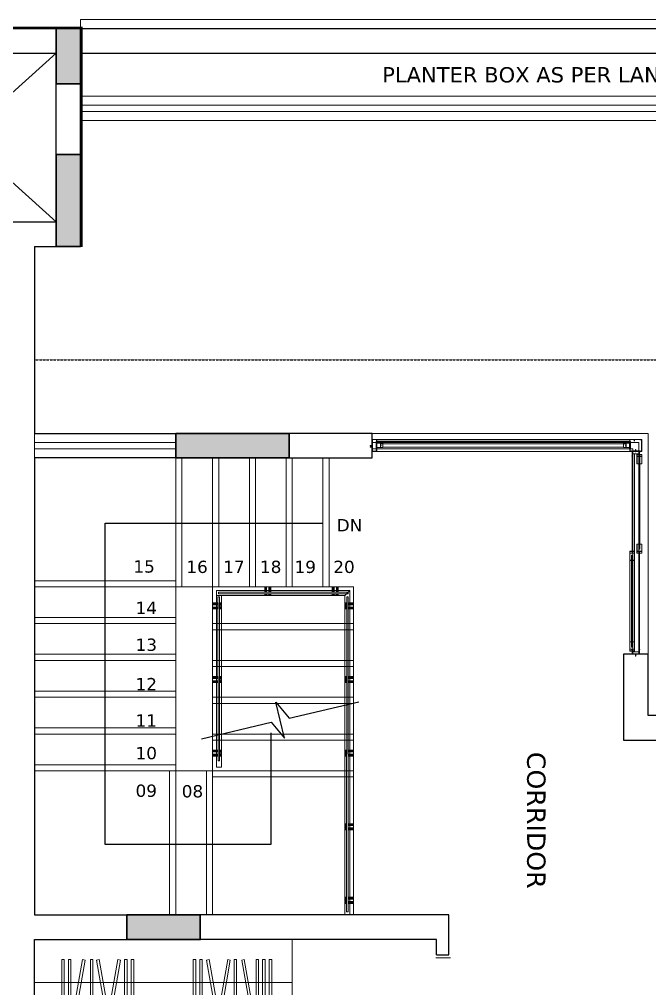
# Model space of a CAD drawing. Header units: millimetres. Extents: x -30632 to 770158, y -190968 to 78143.
# Drawn here: x 53329 to 58466, y -51462 to -43562 of the extents above; entities that cross this region are included whole.
import ezdxf

# ---------------------------------------------------------------- set-up
doc = ezdxf.new("R2010")
doc.units = ezdxf.units.MM
doc.linetypes.add('Hidden', pattern=[3, 2, -1])
doc.layers.get('0').update_dxf_attribs({"color": 8})
for name, color, linetype, lineweight in [('$0$A-ELEV-0.05', 8, 'Continuous', 5), ('A-ANINI-ROOM TEXT', 8, 'Continuous', 9), ('A-ANNO-DIMS', 3, 'Continuous', 9), ('A-ANNO-SYMB', 8, 'Continuous', 25), ('A-ANNO-TEXT', 8, 'Continuous', 9), ('A-CUT-BELW', 8, 'Continuous', 15), ('A-DOOR', 8, 'Continuous', 13), ('A-ELEV-0.2', 8, 'Continuous', 25), ('A-FLOR-OTLN-HIDN', 8, 'Hidden', 30), ('A-FURN', 52, 'Continuous', 9), ('A-GLAS', 8, 'Continuous', 18), ('A-GLAZ', 8, 'Continuous', 13), ('A-GLAZ-FRAM', 8, 'Continuous', 13), ('A-GLAZ-FRAM-1', 8, 'Continuous', 5), ('A-HTCH', 8, 'Continuous', 9), ('A-METL', 8, 'Continuous', 15), ('A-RAIL', 8, 'Continuous', 9), ('A-STRS', 8, 'Continuous', 13), ('A-STRU-CONC', 8, 'Continuous', 35), ('A-STRU-CONC-HATH', 8, 'Continuous', 9), ('A-WALL', 8, 'Continuous', 30), ('A-WALL-BRCK', 8, 'Continuous', 30), ('A-WALL-PARP', 8, 'Continuous', 15), ('A-XREF', 8, 'Continuous', 13)]:
    doc.layers.add(name, color=color, linetype=linetype, lineweight=lineweight)
doc.layers.add('A-FNSH-STONE', color=8, linetype='Continuous')
doc.styles.get("Standard").update_dxf_attribs({"font": 'verdana.ttf'})

# ---------------------------------------------------------------- blocks, each defined once
blk = doc.blocks.new('*U33')
blk.add_line((25, 105), (25, -15))
blk = doc.blocks.new('EXPSCREW')
h = blk.add_hatch()
h.set_pattern_fill('ANSI31', color=256, scale=0.2, style=0)
h.set_pattern_definition([(45, (0, 0), (-0.01767767, 0.01767767), [])])
h.paths.add_polyline_path([(-0.8, 0.2), (-0.8, 0.2), (-0.8, 0.2), (-0.9, 0.2), (-0.9, 0.2), (-1, 0.2), (-1, 0.2), (-1.1, 0.2), (-1.1, 0.2), (-1.2, 0.2), (-1.2, 0.2), (-1.3, 0.2), (-1.3, 0.2), (-1.4, 0.2), (-1.4, 0.2), (-1.5, 0.2), (-1.5, 0.2), (-1.6, 0.2), (-1.6, 0.2), (-1.7, 0.2), (-1.7, 0.2), (-1.8, 0.2), (-1.8, 0.2), (-1.9, 0.2), (-1.9, 0.2), (-2, 0.2), (-2, 0.2), (-2.1, 0.2), (-2.1, 0.2), (-2.2, 0.2), (-2.2, 0.2), (-2.3, 0.2), (-2.3, 0.2), (-2.3, 0.2), (-2.3, 0.2), (-2.4, 0.2), (-2.4, 0.2), (-2.5, 0.2), (-2.5, 0.1), (-2.1, 0.1), (-2.1, 0.1), (-2.1, 0.1), (-2.1, 0.1), (-2.1, 0.1), (-2, 0.1), (-2, 0.1), (-2, 0.2), (-2, 0.1), (-1.9, 0.1), (-1.9, 0.2), (-1.9, 0.1), (-1.8, 0.1), (-1.8, 0.2), (-1.8, 0.1), (-1.8, 0.1), (-1.7, 0.2), (-1.7, 0.1), (-1.7, 0.1), (-1.7, 0.2), (-1.6, 0.1), (-1.6, 0.1), (-1.6, 0.2), (-1.6, 0.1), (-1.5, 0.1), (-1.5, 0.2), (-1.5, 0.1), (-1.4, 0.1), (-1.4, 0.2), (-1.4, 0.1), (-1.4, 0.1), (-1.3, 0.2), (-1.3, 0.1), (-1.3, 0.1), (-1.3, 0.2), (-1.2, 0.1), (-1.2, 0.1), (-1.2, 0.2), (-1.2, 0.1), (-1.1, 0.1), (-1.1, 0.2), (-1.1, 0.1), (-1, 0.1), (-1, 0.2), (-1, 0.1), (-0.9, 0.1), (-0.9, 0.1), (-0.9, 0.1), (-0.8, 0.1), (-0.8, 0.1), (-0.8, 0.1)])
h.paths.add_polyline_path([(-0.8, -0.1), (-0.8, -0.1), (-0.8, -0.1), (-0.9, -0.1), (-0.9, -0.1), (-0.9, -0.1), (-1, -0.1), (-1, -0.2), (-1, -0.1), (-1.1, -0.1), (-1.1, -0.2), (-1.1, -0.1), (-1.1, -0.1), (-1.1, -0.2), (-1.2, -0.1), (-1.2, -0.1), (-1.2, -0.2), (-1.2, -0.1), (-1.3, -0.1), (-1.3, -0.2), (-1.3, -0.1), (-1.4, -0.1), (-1.4, -0.2), (-1.4, -0.1), (-1.5, -0.1), (-1.5, -0.2), (-1.5, -0.1), (-1.5, -0.1), (-1.6, -0.2), (-1.6, -0.1), (-1.6, -0.1), (-1.6, -0.2), (-1.6, -0.1), (-1.7, -0.1), (-1.7, -0.2), (-1.7, -0.1), (-1.8, -0.1), (-1.8, -0.2), (-1.8, -0.1), (-1.9, -0.1), (-1.9, -0.2), (-1.9, -0.1), (-1.9, -0.1), (-2, -0.2), (-2, -0.1), (-2, -0.1), (-2, -0.2), (-2.1, -0.1), (-2.1, -0.1), (-2.1, -0.1), (-2.1, -0.1), (-2.5, -0.1), (-2.5, -0.2), (-2.4, -0.2), (-2.4, -0.2), (-2.3, -0.2), (-2.3, -0.2), (-2.3, -0.2), (-2.3, -0.2), (-2.2, -0.2), (-2.2, -0.2), (-2.1, -0.2), (-2.1, -0.2), (-2, -0.2), (-2, -0.2), (-1.9, -0.2), (-1.9, -0.2), (-1.8, -0.2), (-1.8, -0.2), (-1.7, -0.2), (-1.7, -0.2), (-1.6, -0.2), (-1.6, -0.2), (-1.5, -0.2), (-1.5, -0.2), (-1.4, -0.2), (-1.4, -0.2), (-1.3, -0.2), (-1.3, -0.2), (-1.2, -0.2), (-1.2, -0.2), (-1.1, -0.2), (-1.1, -0.2), (-1, -0.2), (-1, -0.2), (-0.9, -0.2), (-0.9, -0.2), (-0.8, -0.2), (-0.8, -0.2), (-0.8, -0.2)])
h.paths.add_polyline_path([(-0.8, 0.2), (-0.7, 0.2), (-0.7, 0.2), (-0.6, 0.2), (-0.6, 0.2), (-0.5, 0.2), (-0.5, 0.2), (-0.4, 0.2), (-0.4, 0.2), (-0.3, 0.2), (-0.3, 0.1), (-0.8, 0.1)])
h.paths.add_polyline_path([(-0.8, -0.2), (-0.7, -0.2), (-0.7, -0.2), (-0.6, -0.2), (-0.6, -0.2), (-0.5, -0.2), (-0.5, -0.2), (-0.4, -0.2), (-0.4, -0.2), (-0.3, -0.2), (-0.3, -0.1), (-0.8, -0.1)])
for p, q in [((-2.5, 0.2), (-2.5, -0.2)), ((-2.5, 0.2), (-2.4, 0.2)), ((-2.1, 0.1), (-2.5, 0.1)), ((-2.3, 0.2), (-2.4, 0.2)), ((-2.4, 0.2), (-2.4, 0.2)), ((-2.2, 0.2), (-2.3, 0.2)), ((-2.3, 0.2), (-2.3, 0.2)), ((-2.3, 0.2), (-2.3, 0.2)), ((-2.3, 0.2), (-2.3, 0.2)), ((-2.1, 0.2), (-2.2, 0.2)), ((-2.2, 0.2), (-2.2, 0.2)), ((-2, 0.2), (-2.1, 0.2)), ((-2.1, 0.2), (-2.1, 0.2)), ((-1.9, 0.2), (-2, 0.2)), ((-2, 0.2), (-2, 0.2)), ((-2, 0.1), (-2, 0.1)), ((-1.9, 0.1), (-2, 0.1)), ((-1.8, 0.2), (-1.9, 0.2)), ((-1.9, 0.2), (-1.9, 0.2)), ((-1.8, 0.1), (-1.9, 0.1)), ((-1.7, 0.2), (-1.8, 0.2)), ((-1.8, 0.2), (-1.8, 0.2)), ((-1.8, 0.1), (-1.8, 0.1)), ((-1.6, 0.2), (-1.7, 0.2)), ((-1.7, 0.2), (-1.7, 0.2)), ((-1.7, 0.1), (-1.7, 0.1)), ((-1.5, 0.2), (-1.6, 0.2)), ((-1.6, 0.2), (-1.6, 0.2)), ((-1.6, 0.1), (-1.6, 0.1)), ((-1.5, 0.1), (-1.6, 0.1)), ((-1.4, 0.2), (-1.5, 0.2)), ((-1.5, 0.2), (-1.5, 0.2)), ((-1.4, 0.1), (-1.5, 0.1)), ((-1.3, 0.2), (-1.4, 0.2)), ((-1.4, 0.2), (-1.4, 0.2)), ((-1.4, 0.1), (-1.4, 0.1)), ((-1.2, 0.2), (-1.3, 0.2)), ((-1.3, 0.2), (-1.3, 0.2)), ((-1.3, 0.1), (-1.3, 0.1)), ((-1.1, 0.2), (-1.2, 0.2)), ((-1.2, 0.2), (-1.2, 0.2)), ((-1.2, 0.1), (-1.2, 0.1)), ((-1.1, 0.1), (-1.2, 0.1)), ((-1, 0.2), (-1.1, 0.2)), ((-1.1, 0.2), (-1.1, 0.2)), ((-1, 0.1), (-1.1, 0.1)), ((-0.9, 0.2), (-1, 0.2)), ((-1, 0.2), (-1, 0.2)), ((-0.9, 0.1), (-1, 0.1)), ((-0.9, 0.2), (-0.9, 0.2)), ((-0.8, 0.2), (-0.9, 0.2)), ((-0.8, 0.1), (-0.9, 0.1)), ((-0.8, 0.2), (-0.8, 0.2)), ((-0.8, 0.2), (-0.8, 0.2)), ((-0.8, 0.2), (-0.8, 0.2)), ((-0.7, 0.2), (-0.8, 0.2)), ((-0.8, 0.2), (-0.8, 0.2)), ((-0.7, 0.2), (-0.7, 0.2)), ((-0.7, 0.2), (-0.6, 0.2)), ((-0.6, 0.2), (-0.6, 0.2)), ((-0.5, 0.2), (-0.6, 0.2)), ((-0.5, 0.2), (-0.5, 0.2)), ((-0.5, 0.2), (-0.4, 0.2)), ((-0.4, 0.2), (-0.4, 0.2)), ((-0.3, 0.2), (-0.4, 0.2)), ((-0.3, 0.2), (-0.3, 0.2)), ((-2.1, -0.1), (-2.5, -0.1)), ((-2.5, -0.2), (-2.4, -0.2)), ((-2.4, -0.2), (-2.4, -0.2)), ((-2.3, -0.2), (-2.4, -0.2)), ((-2.3, -0.2), (-2.3, -0.2)), ((-2.3, -0.2), (-2.3, -0.2)), ((-2.3, -0.2), (-2.3, -0.2)), ((-2.2, -0.2), (-2.3, -0.2)), ((-2.2, -0.2), (-2.2, -0.2)), ((-2.1, -0.2), (-2.2, -0.2)), ((-2.1, -0.2), (-2.1, -0.2)), ((-2, -0.2), (-2.1, -0.2)), ((-2, -0.1), (-2, -0.1)), ((-2, -0.2), (-2, -0.2)), ((-1.9, -0.2), (-2, -0.2)), ((-1.8, -0.1), (-1.9, -0.1)), ((-1.9, -0.1), (-1.9, -0.1)), ((-1.9, -0.2), (-1.9, -0.2)), ((-1.8, -0.2), (-1.9, -0.2)), ((-1.7, -0.1), (-1.8, -0.1)), ((-1.8, -0.2), (-1.8, -0.2)), ((-1.7, -0.2), (-1.8, -0.2)), ((-1.6, -0.1), (-1.7, -0.1)), ((-1.7, -0.2), (-1.7, -0.2)), ((-1.6, -0.2), (-1.7, -0.2)), ((-1.6, -0.1), (-1.6, -0.1)), ((-1.6, -0.2), (-1.6, -0.2)), ((-1.5, -0.2), (-1.6, -0.2)), ((-1.4, -0.1), (-1.5, -0.1)), ((-1.5, -0.1), (-1.5, -0.1)), ((-1.5, -0.2), (-1.5, -0.2)), ((-1.4, -0.2), (-1.5, -0.2)), ((-1.3, -0.1), (-1.4, -0.1)), ((-1.4, -0.2), (-1.4, -0.2)), ((-1.3, -0.2), (-1.4, -0.2)), ((-1.2, -0.1), (-1.3, -0.1)), ((-1.3, -0.2), (-1.3, -0.2)), ((-1.2, -0.2), (-1.3, -0.2)), ((-1.2, -0.1), (-1.2, -0.1)), ((-1.2, -0.2), (-1.2, -0.2)), ((-1.1, -0.2), (-1.2, -0.2)), ((-1, -0.1), (-1.1, -0.1)), ((-1.1, -0.1), (-1.1, -0.1)), ((-1.1, -0.2), (-1.1, -0.2)), ((-1, -0.2), (-1.1, -0.2)), ((-0.9, -0.1), (-1, -0.1)), ((-1, -0.2), (-1, -0.2)), ((-0.9, -0.2), (-1, -0.2)), ((-0.8, -0.1), (-0.9, -0.1)), ((-0.8, -0.2), (-0.9, -0.2)), ((-0.9, -0.2), (-0.9, -0.2)), ((-0.8, -0.2), (-0.8, -0.2)), ((-0.8, -0.2), (-0.8, -0.2)), ((-0.7, -0.2), (-0.8, -0.2)), ((-0.8, -0.2), (-0.8, -0.2)), ((-0.7, -0.2), (-0.7, -0.2)), ((-0.7, -0.2), (-0.6, -0.2)), ((-0.6, -0.2), (-0.6, -0.2)), ((-0.5, -0.2), (-0.6, -0.2)), ((-0.5, -0.2), (-0.5, -0.2)), ((-0.5, -0.2), (-0.4, -0.2)), ((-0.4, -0.2), (-0.4, -0.2)), ((-0.3, -0.2), (-0.4, -0.2)), ((-0.3, -0.2), (-0.3, -0.2))]:
    blk.add_line(p, q)
at = {"ltscale": 1.2}
for p, q in [((-2.3, 0), (-2.3, 0)), ((-2.3, 0), (-2.2, -0.1)), ((-2.2, 0.1), (-2.2, 0)), ((-2.2, 0.1), (-2.1, -0.1)), ((-2.1, 0.1), (-2.1, 0.1)), ((-2.1, 0.1), (-2.1, 0.1)), ((-2.1, 0.1), (-2, -0.2)), ((-2.1, 0.1), (-2, -0.2)), ((-2, 0.2), (-2, 0.1)), ((-2, 0.2), (-1.9, -0.2)), ((-1.9, 0.2), (-1.8, -0.2)), ((-1.9, 0.2), (-1.9, 0.1)), ((-0.9, 0.1), (-1.9, 0.1)), ((-1.8, 0.2), (-1.7, -0.2)), ((-1.8, 0.2), (-1.8, 0.1)), ((-1.7, 0.2), (-1.8, 0.1)), ((-1.7, 0.2), (-1.6, -0.2)), ((-1.7, 0.2), (-1.7, 0.1)), ((-1.7, 0.2), (-1.6, -0.2)), ((-1.6, 0.2), (-1.6, 0.1)), ((-1.6, 0.2), (-1.5, -0.2)), ((-1.5, 0.2), (-1.4, -0.2)), ((-1.5, 0.2), (-1.5, 0.1)), ((-1.4, 0.2), (-1.3, -0.2)), ((-1.4, 0.2), (-1.4, 0.1)), ((-1.3, 0.2), (-1.4, 0.1)), ((-1.3, 0.2), (-1.2, -0.2)), ((-1.3, 0.2), (-1.1, -0.2)), ((-1.3, 0.2), (-1.3, 0.1)), ((-1.2, 0.2), (-1.1, -0.2)), ((-1.2, 0.2), (-1.2, 0.1)), ((-1.1, 0.2), (-1, -0.2)), ((-1.1, 0.2), (-1.1, 0.1)), ((-1, 0.2), (-0.9, -0.1)), ((-1, 0.2), (-1, 0.1)), ((-0.9, 0.1), (-0.9, 0.1)), ((-0.9, 0), (-0.9, 0.1)), ((-0.9, -0.1), (-0.9, 0.1)), ((-0.8, 0.1), (-0.9, 0.1)), ((-0.8, -0.1), (-0.8, 0.1)), ((-0.2, 0.1), (-0.8, 0.1)), ((-0.2, 0.1), (0, 0.2)), ((-0.2, -0.1), (-0.2, 0.1)), ((0, 0.2), (0, -0.2)), ((0, 0.2), (0, 0.2)), ((0, -0.2), (0, 0.2)), ((-2.2, 0), (-2.2, -0.1)), ((-2.1, -0.1), (-2.1, -0.1)), ((-2, -0.1), (-2, -0.2)), ((-1.9, -0.1), (-2, -0.2)), ((-1.8, -0.1), (-1.9, -0.2)), ((-0.9, -0.1), (-1.9, -0.1)), ((-1.8, -0.1), (-1.8, -0.2)), ((-1.7, -0.1), (-1.7, -0.2)), ((-1.5, -0.1), (-1.6, -0.2)), ((-1.6, -0.1), (-1.6, -0.2)), ((-1.4, -0.1), (-1.5, -0.2)), ((-1.4, -0.1), (-1.4, -0.2)), ((-1.3, -0.1), (-1.3, -0.2)), ((-1.2, -0.1), (-1.2, -0.2)), ((-1.1, -0.1), (-1.1, -0.2)), ((-1, -0.1), (-1.1, -0.2)), ((-1, -0.1), (-1, -0.2)), ((-0.9, -0.1), (-0.9, -0.1)), ((-0.8, -0.1), (-0.9, -0.1)), ((-0.2, -0.1), (-0.8, -0.1)), ((-0.2, -0.1), (0, -0.2)), ((0, -0.2), (0, -0.2))]:
    blk.add_line(p, q, dxfattribs=at)
for centre, start, end in [((-1.9, -0.9), 90, 115.1763), ((-1.9, 0.9), 244.8237, 270)]:
    blk.add_arc(centre, 0.94, start, end, dxfattribs=at)
blk = doc.blocks.new('2 SIDE WITHOUT MESH')
at = {"layer": 'A-GLAZ-FRAM', "elevation": 0}
for points in [[(17939.1, 23563.4), (17933, 23563.4), (17933, 23562.4, -0.414214), (17932, 23561.4), (17931, 23561.4), (17931, 23562.4), (17932, 23562.4), (17932, 23563.4), (17926, 23563.4), (17926, 23562.4), (17927, 23562.4), (17927, 23561.4), (17925.4, 23561.4, -0.414214), (17924.4, 23562.4), (17924.4, 23566, -0.414214), (17925.4, 23567), (17927, 23567), (17927, 23566), (17926, 23566), (17926, 23565), (17932, 23565), (17932, 23566), (17931, 23566), (17931, 23567), (17932, 23567, -0.414214), (17933, 23566), (17933, 23565), (17939.1, 23565)], [(17942.4, 23535.6), (17942.4, 23562.4, 0.414214), (17941.4, 23563.4), (17939.1, 23563.4)], [(17939.1, 23506.6), (17941.4, 23506.6, 0.414214), (17942.4, 23507.6), (17942.4, 23562.8)], [(17939.1, 23505), (17933, 23505), (17933, 23504, -0.414214), (17932, 23503), (17931, 23503), (17931, 23504), (17932, 23504), (17932, 23505), (17926, 23505), (17926, 23504), (17927, 23504), (17927, 23503), (17925.4, 23503, -0.414214), (17924.4, 23504), (17924.4, 23507.6, -0.414214), (17925.4, 23508.6), (17927, 23508.6), (17927, 23507.6), (17926, 23507.6), (17926, 23506.6), (17932, 23506.6), (17932, 23507.6), (17931, 23507.6), (17931, 23508.6), (17932, 23508.6, -0.414214), (17933, 23507.6), (17933, 23506.6), (17939.1, 23506.6)]]:
    blk.add_lwpolyline(points, format="xyb", dxfattribs=at)
for points in [[(17939.1, 23565), (17962.9, 23565), (17962.9, 23505)], [(17961.3, 23506.6), (17961.3, 23563.4), (17944, 23563.4), (17944, 23506.6)], [(17962.9, 23505), (17939.1, 23505)], [(17961.3, 23506.6), (17944, 23506.6)]]:
    blk.add_lwpolyline(points, dxfattribs=at)
at = {"layer": 'A-HTCH', "xscale": 7.501111111108912, "yscale": 7.501111111108912, "zscale": 7.501111111108912, "rotation": 180}
blk.add_blockref('EXPSCREW', (17960.2, 23535), dxfattribs=at)
blk = doc.blocks.new('3994')
for p, q in [((-10, 41), (-10, -34)), ((5.2, 41), (-10, 41)), ((5.2, 39.5), (-8.8, 39.5)), ((-8.8, 39.5), (-8.8, 26.5)), ((-8.8, 26.5), (8.3, 26.5)), ((-8.8, 25), (28.8, 25)), ((-8.8, 25), (-8.8, -32.8)), ((5.2, 41), (5.2, 39.5)), ((9.1, 28), (8.5, 28.8)), ((10.9, 28), (11.5, 28.8)), ((11.7, 26.5), (28.8, 26.5)), ((30, 41), (14.8, 41)), ((14.8, 39.5), (14.8, 41)), ((28.8, 39.5), (14.8, 39.5)), ((28.8, 26.5), (28.8, 39.5)), ((28.8, -32.8), (28.8, 25)), ((30, -34), (30, 41)), ((-10, -34), (5.2, -34)), ((-8.8, -32.8), (5.2, -32.8)), ((5.2, -32.8), (5.2, -34)), ((14.8, -32.8), (14.8, -34)), ((14.8, -32.8), (28.8, -32.8)), ((14.8, -34), (30, -34))]:
    blk.add_line(p, q)
for radius, start, end in [(2, 137.84385, 210), (1, 150, 30), (2, 330, 42.15615)]:
    blk.add_arc((10, 27.5), radius, start, end)
blk = doc.blocks.new('gwgdf')
at = {"layer": '$0$A-ELEV-0.05'}
for p, q in [((57058.3, 8633.4, 0), (57856.1, 8633.4, 0)), ((57058.8, 8630.8, 0), (57856.1, 8630.8, 0)), ((56261.1, 8594, 0), (57054.6, 8594, 0)), ((56279.1, 8575.3), (57067, 8575.3, 0)), ((56279.1, 8572.7), (57067, 8572.7, 0)), ((57793.2, 8594, 0), (57129.6, 8594, 0)), ((57129.6, 8554, 0), (57793.2, 8554, 0))]:
    blk.add_line(p, q, dxfattribs=at)
at = {"layer": 'A-FNSH-STONE'}
for p, q in [((56142.6, 8636, 0), (56142.6, 8652, 0)), ((56142.6, 8636, 0), (56142.6, 8652)), ((56158.6, 8592, 0), (56142.6, 8592, 0)), ((56158.6, 6453.4, 0), (56142.6, 6453.4, 0)), ((56158.6, 6453.4, 0), (56142.6, 6453.4))]:
    blk.add_line(p, q, dxfattribs=at)
at = {"layer": 'A-GLAS'}
for p, q in [((56180.5, 6542.7, 0), (56180.5, 8502.7)), ((56205.6, 6542.7, 0), (56205.6, 8502.7))]:
    blk.add_line(p, q, dxfattribs=at)
at = {"layer": 'A-GLAS', "elevation": 0}
for points in [[(56299.2, 8635.4), (56299.2, 8629.4), (57038.9, 8629.4), (57038.9, 8635.4), (56299.2, 8635.4)], [(57836, 8577), (57836, 8571), (57086.9, 8571), (57086.9, 8577), (57836, 8577)]]:
    blk.add_lwpolyline(points, dxfattribs=at)
at = {"layer": 'A-GLAZ-FRAM'}
for p, q in [((56240.6, 8652, 0), (56142.6, 8652, 0)), ((56142.6, 8652, 0), (56142.6, 8554)), ((56142.6, 8652, 0), (56142.6, 8554, 0)), ((56239.2, 8649.7, 0), (56145, 8649.7, 0)), ((56145, 8649.7, 0), (56145, 8556.3)), ((56145, 8649.7, 0), (56145, 8555.4)), ((56235.2, 8624.7), (56239.2, 8627.7)), ((56235.2, 8575.3), (56235.2, 8624.7)), ((56236.6, 8624), (56240.6, 8627)), ((56236.6, 8576), (56236.6, 8624)), ((56239.2, 8637.9), (56239.2, 8649.7, 0)), ((56239.2, 8634.1), (56239.2, 8635.8)), ((56239.2, 8627.7), (56239.2, 8632.1)), ((56240.6, 8637.9), (56240.6, 8652, 0)), ((56240.6, 8634.1), (56240.6, 8635.8)), ((56240.6, 8634.1), (56240.6, 8635.8)), ((56240.6, 8634.1), (56240.6, 8635.8)), ((56240.6, 8634.1, 0), (56240.6, 8635.8, 0)), ((56240.6, 8627), (56240.6, 8632.1)), ((56156.7, 8554), (56142.6, 8554)), ((56142.6, 8554), (56240.6, 8554)), ((56156.7, 8555.4), (56145, 8555.4)), ((56160.5, 8555.4), (56158.8, 8555.4)), ((56160.5, 8554), (56158.8, 8554)), ((56160.5, 8554), (56158.8, 8554)), ((56160.5, 8554), (56158.8, 8554)), ((56160.5, 8554, 0), (56158.8, 8554, 0)), ((56166.9, 8555.4), (56162.5, 8555.4)), ((56167.6, 8554), (56162.5, 8554)), ((56169.9, 8559.4), (56166.9, 8555.4)), ((56170.6, 8558), (56167.6, 8554)), ((56219.3, 8559.4), (56169.9, 8559.4)), ((56218.6, 8558), (56170.6, 8558)), ((56221.6, 8554), (56218.6, 8558)), ((56222.3, 8555.4), (56219.3, 8559.4)), ((56221.6, 8554), (56240.6, 8554)), ((56226.7, 8555.4), (56222.3, 8555.4)), ((56230.4, 8555.4), (56228.7, 8555.4)), ((56239.2, 8555.4), (56232.5, 8555.4)), ((56239.2, 8572.3), (56235.2, 8575.3)), ((56240.6, 8573), (56236.6, 8576)), ((56239.2, 8567.9), (56239.2, 8572.3)), ((56239.2, 8564.2), (56239.2, 8565.9)), ((56239.2, 8555.4), (56239.2, 8562.1)), ((56240.6, 8573), (56240.6, 8554)), ((56174.6, 8518.6), (56174.6, 8522.6)), ((56174.6, 8522.6), (56180.1, 8522.6)), ((56174.6, 8522.6), (56180.1, 8518.6)), ((56180.1, 8522.6), (56174.6, 8518.6)), ((56177.4, 8518.6), (56174.6, 8518.6)), ((56177.4, 8518.6), (56180.1, 8518.6)), ((56180.1, 8518.6), (56180.1, 8522.6)), ((56142.6, 6491.4, 0), (56142.6, 6453.4, 0)), ((56156.7, 6491.4, 0), (56142.6, 6491.4, 0)), ((56144.9, 6490, 0), (56144.9, 6455.9, 0)), ((56156.7, 6490, 0), (56144.9, 6490, 0)), ((56160.5, 6491.4, 0), (56158.8, 6491.4, 0)), ((56160.5, 6491.4, 0), (56158.8, 6491.4, 0)), ((56160.5, 6491.4, 0), (56158.8, 6491.4, 0)), ((56160.5, 6491.4, 0), (56158.8, 6491.4, 0)), ((56160.5, 6490, 0), (56158.8, 6490, 0)), ((56167.6, 6491.4, 0), (56162.5, 6491.4, 0)), ((56166.9, 6490, 0), (56162.5, 6490, 0)), ((56169.9, 6486, 0), (56166.9, 6490, 0)), ((56170.6, 6487.4, 0), (56167.6, 6491.4, 0)), ((56219.3, 6486, 0), (56169.9, 6486, 0)), ((56218.6, 6487.4, 0), (56170.6, 6487.4, 0)), ((56177.4, 6526.8, 0), (56174.6, 6526.8, 0)), ((56174.6, 6526.8, 0), (56174.6, 6522.8, 0)), ((56174.6, 6522.8, 0), (56180.1, 6526.8, 0)), ((56180.1, 6522.8, 0), (56174.6, 6526.8, 0)), ((56174.6, 6522.8, 0), (56180.1, 6522.8, 0)), ((56177.4, 6526.8, 0), (56180.1, 6526.8, 0)), ((56180.1, 6526.8, 0), (56180.1, 6522.8, 0)), ((56221.6, 6491.4, 0), (56218.6, 6487.4, 0)), ((56222.3, 6490, 0), (56219.3, 6486, 0)), ((56221.6, 6491.4, 0), (56240.6, 6491.4, 0)), ((56226.7, 6490, 0), (56222.3, 6490, 0)), ((56230.4, 6490, 0), (56228.7, 6490, 0)), ((56238.3, 6490, 0), (56232.5, 6490, 0)), ((56238.3, 6455.9, 0), (56238.3, 6490, 0)), ((56240.6, 6453.4, 0), (56240.6, 6491.4, 0)), ((56142.6, 6453.4, 0), (56240.6, 6453.4, 0)), ((56142.6, 6453.4, 0), (56240.6, 6453.4, 0)), ((56144.9, 6455.9, 0), (56238.3, 6455.9, 0)), ((56144.9, 6455.9, 0), (56238.3, 6455.9, 0))]:
    blk.add_line(p, q, dxfattribs=at)
for points in [[(56208.6, 8522.6), (56208.6, 8520.1), (56206.6, 8519.1), (56206.6, 8518.6), (56210.1, 8518.6), (56210.1, 8552.7), (56217.1, 8552.7), (56217.1, 8558), (56215.8, 8558), (56215.8, 8554), (56173.4, 8554), (56173.4, 8558), (56172.1, 8558), (56172.1, 8558), (56172.1, 8558), (56172.1, 8502.7), (56175.7, 8502.7, 0.414214), (56176.7, 8503.7), (56176.7, 8505.7, 0.414214), (56176.2, 8506.2), (56175.9, 8506.2, 0.414214), (56175.4, 8505.7), (56175.4, 8504), (56173.4, 8504), (56173.4, 8513.4), (56175.4, 8513.4), (56175.4, 8511.7, 0.414214), (56175.9, 8511.2), (56176.2, 8511.2, 0.414214), (56176.7, 8511.7), (56176.7, 8513.7, 0.414214), (56175.7, 8514.7), (56173.4, 8514.7), (56173.4, 8522.6), (56189.1, 8522.6), (56189.1, 8518.6), (56192.6, 8518.6), (56192.6, 8519.1), (56190.6, 8520.1), (56190.6, 8522.6)], [(56208.6, 6522.8), (56208.6, 6525.3), (56206.6, 6526.3), (56206.6, 6526.8), (56210.1, 6526.8), (56210.1, 6492.7), (56217.1, 6492.7), (56217.1, 6487.4), (56215.8, 6487.4), (56215.8, 6491.4), (56173.4, 6491.4), (56173.4, 6487.4), (56172.1, 6487.4), (56172.1, 6487.4), (56172.1, 6487.4), (56172.1, 6542.7), (56175.7, 6542.7, -0.414214), (56176.7, 6541.7), (56176.7, 6539.7, -0.414214), (56176.2, 6539.2), (56175.9, 6539.2, -0.414214), (56175.4, 6539.7), (56175.4, 6541.4), (56173.4, 6541.4), (56173.4, 6532), (56175.4, 6532), (56175.4, 6533.7, -0.414214), (56175.9, 6534.2), (56176.2, 6534.2, -0.414214), (56176.7, 6533.7), (56176.7, 6531.7, -0.414214), (56175.7, 6530.7), (56173.4, 6530.7), (56173.4, 6522.8), (56189.1, 6522.8), (56189.1, 6526.8), (56192.6, 6526.8), (56192.6, 6526.3), (56190.6, 6525.3), (56190.6, 6522.8)]]:
    blk.add_lwpolyline(points, format="xyb", close=True, dxfattribs=at)
for points in [[(56208.8, 8552.7), (56208.8, 8523.9), (56173.4, 8523.9), (56173.4, 8552.7)], [(56208.8, 6492.7), (56208.8, 6521.5), (56173.4, 6521.5), (56173.4, 6492.7)]]:
    blk.add_lwpolyline(points, close=True, dxfattribs=at)
blk.add_lwpolyline([(56210.1, 8518.6), (56210.1, 8502.7), (56176.7, 8502.7), (56176.7, 8518.6), (56178, 8518.6), (56178, 8504), (56208.8, 8504), (56208.8, 8518.6), (56210.1, 8518.6)], dxfattribs=at)
at = {"layer": 'A-GLAZ-FRAM', "elevation": 0}
blk.add_lwpolyline([(56210.1, 6526.8), (56210.1, 6542.7), (56176.7, 6542.7), (56176.7, 6526.8), (56178, 6526.8), (56178, 6541.4), (56208.8, 6541.4), (56208.8, 6526.8), (56210.1, 6526.8)], dxfattribs=at)
at = {"layer": 'A-GLAZ-FRAM'}
for centre, radius, start, end in [((56236.5, 8636.8), 0.825, 128.28429, 308.28429), ((56236.5, 8633.2), 0.825, 51.71571, 231.71571), ((56238, 8635), 3.15, 66.92665, 128.28429), ((56238, 8635), 3.15, 231.71571, 293.07335), ((56238, 8635), 1.5, 34.61282, 128.28429), ((56238, 8635), 1.5, 231.71571, 325.38718), ((56241.8, 8635, 0), 3.15, 51.71571, 113.07335), ((56241.8, 8635, 0), 1.5, 51.71571, 145.38718), ((56241.8, 8635, 0), 1.5, 214.61282, 308.28429), ((56241.8, 8635, 0), 3.15, 246.92665, 308.28429), ((56243.3, 8636.8, 0), 0.825, 231.71571, 51.71571), ((56243.3, 8633.2, 0), 0.825, 308.28429, 128.28429), ((56159.6, 8556.6), 3.15, 141.71571, 203.07335), ((56159.6, 8552.8, 0), 3.15, 156.92665, 218.28429), ((56157.8, 8558.1), 0.825, 321.71571, 141.71571), ((56157.8, 8551.3, 0), 0.825, 218.28429, 38.28429), ((56159.6, 8556.6), 1.5, 141.71571, 235.38718), ((56159.6, 8552.8, 0), 1.5, 124.61282, 218.28429), ((56159.6, 8556.6), 1.5, 304.61282, 38.28429), ((56159.6, 8552.8, 0), 1.5, 321.71571, 55.38718), ((56161.5, 8558.1), 0.825, 38.28429, 218.28429), ((56161.5, 8551.3, 0), 0.825, 141.71571, 321.71571), ((56159.6, 8556.6), 3.15, 336.92665, 38.28429), ((56159.6, 8552.8, 0), 3.15, 321.71571, 23.07335), ((56229.6, 8556.6), 3.15, 141.71571, 203.07335), ((56227.8, 8558.1), 0.825, 321.71571, 141.71571), ((56229.6, 8556.6), 1.5, 141.71571, 235.38718), ((56229.6, 8556.6), 1.5, 304.61282, 38.28429), ((56231.4, 8558.1), 0.825, 38.28429, 218.28429), ((56229.6, 8556.6), 3.15, 336.92665, 38.28429), ((56236.5, 8566.8), 0.825, 128.28429, 308.28429), ((56236.5, 8563.2), 0.825, 51.71571, 231.71571), ((56238, 8565), 3.15, 66.92665, 128.28429), ((56238, 8565), 3.15, 231.71571, 293.07335), ((56238, 8565), 1.5, 34.61282, 128.28429), ((56238, 8565), 1.5, 231.71571, 325.38718), ((56159.6, 6492.7, 0), 3.15, 141.71571, 203.07335), ((56159.6, 6488.8, 0), 3.15, 156.92665, 218.28429), ((56157.8, 6494.1, 0), 0.825, 321.71571, 141.71571), ((56157.8, 6487.3, 0), 0.825, 218.28429, 38.28429), ((56159.6, 6492.7, 0), 1.5, 141.71571, 235.38718), ((56159.6, 6488.8, 0), 1.5, 124.61282, 218.28429), ((56159.6, 6492.7, 0), 1.5, 304.61282, 38.28429), ((56159.6, 6488.8, 0), 1.5, 321.71571, 55.38718), ((56161.5, 6494.1, 0), 0.825, 38.28429, 218.28429), ((56161.5, 6487.3, 0), 0.825, 141.71571, 321.71571), ((56159.6, 6492.7, 0), 3.15, 336.92665, 38.28429), ((56159.6, 6488.8, 0), 3.15, 321.71571, 23.07335), ((56229.6, 6488.8, 0), 3.15, 156.92665, 218.28429), ((56227.8, 6487.3, 0), 0.825, 218.28429, 38.28429), ((56229.6, 6488.8, 0), 1.5, 124.61282, 218.28429), ((56229.6, 6488.8, 0), 1.5, 321.71571, 55.38718), ((56231.4, 6487.3, 0), 0.825, 141.71571, 321.71571), ((56229.6, 6488.8, 0), 3.15, 321.71571, 23.07335)]:
    blk.add_arc(centre, radius, start, end, dxfattribs=at)
at = {"layer": 'A-GLAZ-FRAM-1'}
for p, q in [((57031.9, 8637.2, 0), (56283.4, 8637.2, 0)), ((56283.4, 8627.6, 0), (57031.9, 8627.6, 0)), ((56142.6, 8554, 0), (56142.6, 6491.4, 0)), ((56240.6, 8554), (56240.6, 6491.4, 0)), ((57093.8, 8578.8, 0), (57836, 8578.8, 0)), ((57836, 8569.2, 0), (57093.8, 8569.2, 0))]:
    blk.add_line(p, q, dxfattribs=at)
at = {"layer": 'A-HTCH'}
for p, q in [((56241.8, 8634, 0), (56241.8, 8636)), ((56158.6, 8552.8, 0), (56158.6, 6492.6, 0)), ((56160.6, 8552.8, 0), (56158.6, 8552.8)), ((56160.6, 8552.8, 0), (56160.6, 6492.6, 0)), ((56160.6, 6492.6, 0), (56158.6, 6492.6, 0))]:
    blk.add_line(p, q, dxfattribs=at)
at = {"layer": 'A-HTCH', "elevation": 0}
for points in [[(56283.4, 8629.4), (56281.6, 8627.6), (56272.8, 8627.6), (56272.8, 8637.2), (56281.6, 8637.2), (56283.4, 8635.4)], [(57028.3, 8629.4), (57030.1, 8627.6), (57038.9, 8627.6), (57038.9, 8637.2), (57030.1, 8637.2), (57028.3, 8635.4)], [(57097.4, 8571), (57095.6, 8569.2), (57086.9, 8569.2), (57086.9, 8578.8), (57095.6, 8578.8), (57097.4, 8577)], [(57825.5, 8571), (57827.2, 8569.2), (57836, 8569.2), (57836, 8578.8), (57827.2, 8578.8), (57825.5, 8577)]]:
    blk.add_lwpolyline(points, dxfattribs=at)
at = {"layer": 'A-ANNO-DIMS', "xscale": -1}
blk.add_blockref('2 SIDE WITHOUT MESH', (74203.5, -14931.6, 0), dxfattribs=at)
at = {"layer": 'A-ANNO-DIMS'}
blk.add_blockref('2 SIDE WITHOUT MESH', (39931.7, -14931.6, 0), dxfattribs=at)
at = {"layer": 'A-GLAZ-FRAM', "rotation": 90.00000000000004}
for p in [(56308.1, 8622.4, 0), (57095.6, 8564, 0)]:
    blk.add_blockref('3994', p, dxfattribs=at)
at = {"layer": 'A-GLAZ-FRAM', "xscale": -1, "rotation": 270}
for p in [(57030.1, 8622.4, 0), (57827.2, 8564, 0)]:
    blk.add_blockref('3994', p, dxfattribs=at)
at = {"layer": 'A-HTCH', "xscale": 7.501111111111167, "yscale": 7.501111111111167, "zscale": 7.501111111111167, "rotation": 90.00000000000004}
for p in [(56194.6, 6456.1, 0), (56204.6, 6456.1, 0)]:
    blk.add_blockref('EXPSCREW', p, dxfattribs=at)
blk = doc.blocks.new('*U34')
blk.add_line((17.75, 0), (0, 0))
blk = doc.blocks.new('*U35')
blk.add_line((9.086, 0), (0, 0))
blk = doc.blocks.new('*U36')
blk.add_lwpolyline([(-6.577, 0), (-0.75, 0), (0, 1.5), (0, -1.5), (0.75, 0), (6.577, 0)])
blk = doc.blocks.new('SECOND floo column')
at = {"layer": 'A-STRU-CONC-HATH'}
h = blk.add_hatch(color=256, dxfattribs=at)
h.dxf.hatch_style = 1
h.paths.add_polyline_path([(9425, 12000), (9425, 11550), (9625, 11550), (9625, 12000)])
h = blk.add_hatch(color=256, dxfattribs=at)
h.dxf.hatch_style = 1
h.paths.add_polyline_path([(9425, 10975), (9425, 10225), (9625, 10225), (9625, 10975)])
h = blk.add_hatch(color=256, dxfattribs=at)
h.dxf.hatch_style = 1
h.paths.add_polyline_path([(10400, 8700), (10400, 8500), (11325, 8500), (11325, 8700)])
h = blk.add_hatch(color=256, dxfattribs=at)
h.dxf.hatch_style = 1
h.paths.add_polyline_path([(10600, 4775), (10000, 4775), (10000, 4575), (10600, 4575)])
at = {"layer": 'A-STRU-CONC'}
for p, q in [((10400, 8700), (11325, 8700)), ((10400, 8500), (10400, 8700)), ((11325, 8700), (11325, 8500)), ((11325, 8500), (10400, 8500))]:
    blk.add_line(p, q, dxfattribs=at)
for points in [[(9425, 12000), (9425, 11550), (9625, 11550), (9625, 12000), (9425, 12000)], [(9425, 10975), (9425, 10225), (9625, 10225), (9625, 10975), (9425, 10975)], [(10600, 4775), (10000, 4775), (10000, 4575), (10600, 4575), (10600, 4775)]]:
    blk.add_lwpolyline(points, dxfattribs=at)
blk = doc.blocks.new('stud')
at = {"layer": 'A-RAIL'}
for p, q in [((15234.7, 21602.2), (15279.7, 21602.2)), ((15234.7, 21601.2), (15279.7, 21601.2)), ((15234.7, 21599.3), (15279.7, 21599.3)), ((15234.7, 21597), (15279.7, 21597)), ((15234.7, 21592.1), (15279.7, 21592.1)), ((15234.7, 21586.6), (15279.7, 21586.6)), ((15234.7, 21567.7), (15279.7, 21567.7)), ((15291.7, 21601.2), (15301.7, 21601.2)), ((15291.7, 21599.3), (15301.7, 21599.3)), ((15291.7, 21597), (15301.7, 21597)), ((15291.7, 21592.1), (15301.7, 21592.1)), ((15291.7, 21586.6), (15301.7, 21586.6)), ((15291.7, 21567.7), (15301.7, 21567.7)), ((15234.7, 21562.2), (15279.7, 21562.2)), ((15234.7, 21557.3), (15279.7, 21557.3)), ((15234.7, 21555), (15279.7, 21555)), ((15234.7, 21553.1), (15279.7, 21553.1)), ((15291.7, 21562.2), (15301.7, 21562.2)), ((15291.7, 21557.3), (15301.7, 21557.3)), ((15291.7, 21555), (15301.7, 21555)), ((15291.7, 21553.1), (15301.7, 21553.1))]:
    blk.add_line(p, q, dxfattribs=at)
at = {"layer": 'A-RAIL', "elevation": 0}
blk.add_lwpolyline([(15234.7, 21552.2), (15279.7, 21552.2), (15279.7, 21602.2), (15234.7, 21602.2), (15234.7, 21552.2)], dxfattribs=at)
blk.add_lwpolyline([(15291.7, 21602.2), (15301.7, 21602.2), (15301.7, 21552.2), (15291.7, 21552.2)], close=True, dxfattribs=at)
blk = doc.blocks.new('*U|REF42')
for points in [[(0, 0), (-600, 0), (-600, 2520)], [(-300, 2520), (-300, 0)]]:
    blk.add_lwpolyline(points)
for points in [[(-525, 2230), (-75, 2230), (-75, 2255), (-525, 2255)], [(-525, 2165), (-75, 2165), (-75, 2190), (-525, 2190)], [(-523.8, 2104.3), (-80.6, 2026.1), (-76.2, 2050.7), (-519.4, 2128.9)], [(-525, 1950), (-75, 1950), (-75, 1975), (-525, 1975)], [(-76.2, 1889.3), (-519.4, 1811.1), (-523.8, 1835.7), (-80.6, 1913.9)], [(-76.2, 1705.5), (-519.4, 1783.7), (-523.8, 1759.1), (-80.6, 1680.9)], [(-525, 1615), (-75, 1615), (-75, 1640), (-525, 1640)], [(-525, 1550), (-75, 1550), (-75, 1575), (-525, 1575)], [(-525, 970), (-75, 970), (-75, 945), (-525, 945)], [(-525, 905), (-75, 905), (-75, 880), (-525, 880)], [(-76.2, 814.5), (-519.4, 736.3), (-523.8, 760.9), (-80.6, 839.1)], [(-76.2, 630.7), (-519.4, 708.9), (-523.8, 684.3), (-80.6, 606.1)], [(-525, 570), (-75, 570), (-75, 545), (-525, 545)], [(-523.8, 415.7), (-80.6, 493.9), (-76.2, 469.3), (-519.4, 391.1)], [(-525, 355), (-75, 355), (-75, 330), (-525, 330)], [(-525, 290), (-75, 290), (-75, 265), (-525, 265)], [(-525, 225), (-75, 225), (-75, 200), (-525, 200)]]:
    blk.add_lwpolyline(points, close=True)
blk = doc.blocks.new('2ND ARC')
at = {"layer": 'A-STRU-CONC-HATH'}
h = blk.add_hatch(dxfattribs=at)
h.set_pattern_fill('HLNST', color=256, scale=0.5)
h.set_pattern_definition([(0, (-18100, 200), (0, 50.8), []), (90, (-18100, 200), (-101.6, 6e-15), [])])
h.paths.add_polyline_path([(-10510, 11175), (-10500, 11175), (-10500, 12200), (-8575, 12200), (-8575, 10435), (-8565, 10435), (-8565, 12210), (-10510, 12210)])
at = {"layer": 'A-ANNO-SYMB'}
blk.add_lwpolyline([(-7025, 5550), (-8375, 5550), (-8375, 8167.7)], dxfattribs=at)
at = {"layer": 'A-CUT-BELW'}
for p, q in [((-10300, 10625), (-8775, 12000)), ((-10300, 12000), (-8775, 10625))]:
    blk.add_line(p, q, dxfattribs=at)
at = {"layer": 'A-ELEV-0.2'}
for p, q in [((-8565, 12200), (-200, 12200)), ((-8565, 12000), (-200, 12000))]:
    blk.add_line(p, q, dxfattribs=at)
blk.add_lwpolyline([(-10500, 10425, 10, 10, 0), (-10510, 10425, 10, 10, 0), (-10510, 12210, 10, 10, 0), (-8565, 12210, 10, 10, 0), (-8565, 10425, 10, 10, 0), (-8575, 10425, 10, 10, 0)], format="xyseb", dxfattribs=at)
at = {"layer": 'A-FLOR-OTLN-HIDN'}
blk.add_lwpolyline([(-8950, 9500), (-3350, 9500), (-3350, 6600)], dxfattribs=at)
at = {"layer": 'A-FURN'}
blk.add_line((-6850, 4675), (-6850, 4775), dxfattribs=at)
at = {"layer": 'A-GLAZ'}
for p, q in [((-8950, 8900), (-8950, 8700)), ((-7800, 8825), (-8950, 8825)), ((-7800, 8775), (-8950, 8775))]:
    blk.add_line(p, q, dxfattribs=at)
for points in [[(-6200, 8825), (-4025, 8825), (-4025, 7100)], [(-6200, 8775), (-4075, 8775), (-4075, 7100)]]:
    blk.add_lwpolyline(points, dxfattribs=at)
at = {"layer": 'A-METL'}
for p, q in [((-8575, 12200), (-8575, 12275)), ((-8575, 12275), (75, 12275))]:
    blk.add_line(p, q, dxfattribs=at)
at = {"layer": 'A-RAIL'}
for p, q in [((-8565, 11575), (-675, 11575)), ((-8565, 11525), (-725, 11525))]:
    blk.add_line(p, q, dxfattribs=at)
for points in [[(-7468, 7619), (-7468, 7579), (-6422, 7579), (-6382, 7619)], [(-7451, 7605), (-7451, 7593), (-6394, 7593), (-6394, 7605)], [(-6382, 7619), (-6422, 7579), (-6422, 4975), (-6382, 4975)], [(-7468, 7579), (-7428, 7579), (-7428, 6181), (-7468, 6181)], [(-7456, 7568), (-7444, 7568), (-7443, 6232), (-7455, 6232)], [(-6394, 7568), (-6406, 7568), (-6407, 5000), (-6395, 5000)]]:
    blk.add_lwpolyline(points, close=True, dxfattribs=at)
at = {"layer": 'A-STRS'}
for points in [[(-6200, 8900), (-3950, 8900), (-3950, 7100)], [(-7800, 7650), (-7800, 8700)], [(-7750, 7650), (-7750, 8700)], [(-7500, 7650), (-7500, 8700)], [(-7450, 7650), (-7450, 8700)], [(-7450, 7650), (-7450, 8700)], [(-7200, 7650), (-7200, 8700)], [(-7150, 7650), (-7150, 8700)], [(-6900, 7650), (-6900, 8700)], [(-6850, 7650), (-6850, 8700)], [(-6600, 7650), (-6600, 8700)], [(-6550, 7650), (-6550, 8700)], [(-7800, 7700), (-8950, 7700)], [(-7800, 7650), (-8950, 7650)], [(-6350, 4975), (-6350, 7650), (-7800, 7650), (-7800, 6150), (-7500, 6150), (-7500, 7650)], [(-7800, 7400), (-8950, 7400)], [(-7800, 7350), (-8950, 7350)], [(-7500, 7350), (-6350, 7350)], [(-7500, 7300), (-6350, 7300)], [(-7800, 7100), (-8950, 7100)], [(-7800, 7050), (-8950, 7050)], [(-7500, 7050), (-6350, 7050)], [(-7500, 7000), (-6350, 7000)], [(-7800, 6800), (-8950, 6800)], [(-7800, 6750), (-8950, 6750)], [(-7500, 6750), (-6350, 6750)], [(-7500, 6700), (-6350, 6700)], [(-7800, 6500), (-8950, 6500)], [(-7800, 6450), (-8950, 6450)], [(-7500, 6450), (-6350, 6450)], [(-7500, 6400), (-6350, 6400)], [(-7800, 6200), (-8950, 6200)], [(-7800, 6150), (-8950, 6150)], [(-7850, 6150), (-7850, 4975)], [(-7800, 6150), (-7800, 4975)], [(-7550, 6150), (-7550, 4975)], [(-7500, 6150), (-6350, 6150)], [(-7500, 6150), (-7500, 4975)], [(-7500, 6100), (-6350, 6100)]]:
    blk.add_lwpolyline(points, dxfattribs=at)
at = {"layer": 'A-WALL-BRCK'}
for p, q in [((-10500, 12200), (-8775, 12200)), ((-10300, 12000), (-8775, 12000)), ((-8775, 10625), (-8775, 11750)), ((-8575, 10425), (-8575, 11750)), ((-10300, 10625), (-8775, 10625)), ((-8950, 10425), (-8575, 10425)), ((-7800, 8900), (-7075, 8900)), ((-3950, 7100), (-4150, 7100)), ((-4150, 7100), (-4150, 6400)), ((-3950, 6600), (-3950, 7100)), ((0, 6600), (-3950, 6600)), ((-4150, 6400), (-3325, 6400)), ((-8950, 4975), (-8200, 4975)), ((-5575, 4975), (-7600, 4975)), ((-5575, 4650), (-5575, 4975)), ((-8950, 4775), (-8200, 4775)), ((-8950, 400), (-8950, 4775)), ((-5675, 4775), (-7600, 4775)), ((-5675, 4650), (-5675, 4775)), ((-5675, 4650), (-5575, 4650))]:
    blk.add_line(p, q, dxfattribs=at)
for points in [[(-8950, 10425), (-8950, 8900), (-7800, 8900), (-7800, 8700), (-8950, 8700), (-8950, 4975)], [(-6200, 8900), (-6875, 8900)], [(-6875, 8700), (-6200, 8700), (-6200, 8900)]]:
    blk.add_lwpolyline(points, dxfattribs=at)
at = {"layer": 'A-WALL-PARP'}
for p, q in [((-8565, 11650), (-600, 11650)), ((-800, 11450), (-8565, 11450))]:
    blk.add_line(p, q, dxfattribs=at)
at = {"layer": 'A-ANNO-SYMB'}
for name, p, xscale, yscale, zscale, rotation in [('*U34', (-6600, 8167.7), 100, 100, 100, 180), ('*U36', (-6948.6, 6562.8), -99.99999999999936, 99.99999999999936, 99.99999999999936, 193.2532899965092), ('*U35', (-7025, 5550), -100, 100, 100, 270)]:
    blk.add_blockref(name, p, dxfattribs=dict(at, xscale=xscale, yscale=yscale, zscale=zscale, rotation=rotation))
at = {"layer": 'A-DOOR', "xscale": -1, "rotation": 89.99999999999905}
blk.add_blockref('*U33', (-5575, 4650), dxfattribs=at)
at = {"layer": 'A-FURN', "xscale": 0.8333333333333334, "yscale": 0.8333333333333334, "zscale": 0.8333333333333334, "rotation": 89.99999999999999}
blk.add_blockref('*U|REF42', (-6850, 4675), dxfattribs=at)
at = {"layer": 'A-RAIL'}
for p, rotation in [((-28627.2, 22884.7), 270), ((-28077.2, 22884.7), 270), ((8884.7, 29071.4), 180), ((8884.7, 28471.4), 180), ((8884.7, 27871.4), 180), ((8884.7, 27271.4), 180), ((8884.7, 26671.4), 180)]:
    blk.add_blockref('stud', p, dxfattribs=dict(at, rotation=rotation))
at = {"layer": 'A-RAIL', "xscale": -1, "rotation": 180}
for p in [(-22734.7, 29071.4), (-22734.7, 28471.4), (-22734.7, 27871.4)]:
    blk.add_blockref('stud', p, dxfattribs=at)
at = {"layer": 'A-STRU-CONC', "rotation": 270}
blk.add_blockref('gwgdf', (-12653.4, 64994.6, 0), dxfattribs=at)
at = {"layer": 'A-XREF'}
blk.add_blockref('SECOND floo column', (-18200, 200), dxfattribs=at)
at = {"layer": 'A-ANINI-ROOM TEXT', "insert": (-4785.9, 6747.3), "char_height": 150, "attachment_point": 1, "rotation": 270}
blk.add_mtext_dynamic_manual_height_columns('\\pxqc;CORRIDOR', width=2000.602, gutter_width=2500, heights=[-156.2], dxfattribs=at)
at = {"layer": 'A-ANNO-TEXT'}
for s, width, heights, insert, char_height, attachment_point in [('\\pxt3.75;PLANTER BOX AS PER LANDSCAPE DETAIL', 3971.909, [-130.2], (-6117.1, 11886), 125, 1), ('\\pxqc;DN', 2000.602, [-100], (-5384.1, 8202.2), 100, 3), ('\\pxqc;15', 385.617, [-102.4], (-7865.2, 7865.6), 100, 3), ('\\pxqc;16', 385.617, [-104], (-7433.4, 7862.8), 100, 3), ('\\pxqc;17', 385.617, [-100.3], (-7133.4, 7862.8), 100, 3), ('\\pxqc;18', 385.617, [-104.6], (-6833.4, 7862.8), 100, 3), ('\\pxqc;19', 385.617, [-104], (-6551.4, 7862.8), 100, 3), ('\\pxqc;20', 385.617, [-104.2], (-6235.7, 7862.8), 100, 3), ('\\pxqc;14', 385.617, [-100.3], (-7847.4, 7527.9), 100, 3), ('\\pxqc;13', 385.617, [-104.2], (-7847.4, 7227.9), 100, 3), ('\\pxqc;12', 385.617, [-102.1], (-7847.4, 6906.8), 100, 3), ('\\pxqc;11', 385.617, [-100.3], (-7847.4, 6610.3), 100, 3), ('\\pxqc;10', 385.617, [-104.1], (-7847.4, 6344.6), 100, 3), ('\\pxqc;09', 385.617, [-104.1], (-7847.4, 6038.2), 100, 3), ('\\pxqc;08', 385.617, [-104.6], (-7471.1, 6033.6), 100, 3)]:
    blk.add_mtext_dynamic_manual_height_columns(s, width=width, gutter_width=2500, heights=heights, dxfattribs=dict(at, insert=insert, char_height=char_height, attachment_point=attachment_point))

msp = doc.modelspace()

# ---------------------------------------------------------------- block references
at = {"layer": 'A-WALL'}
msp.add_blockref('2ND ARC', (62403.8, -55837), dxfattribs=at)

doc.saveas('drawing.dxf')
